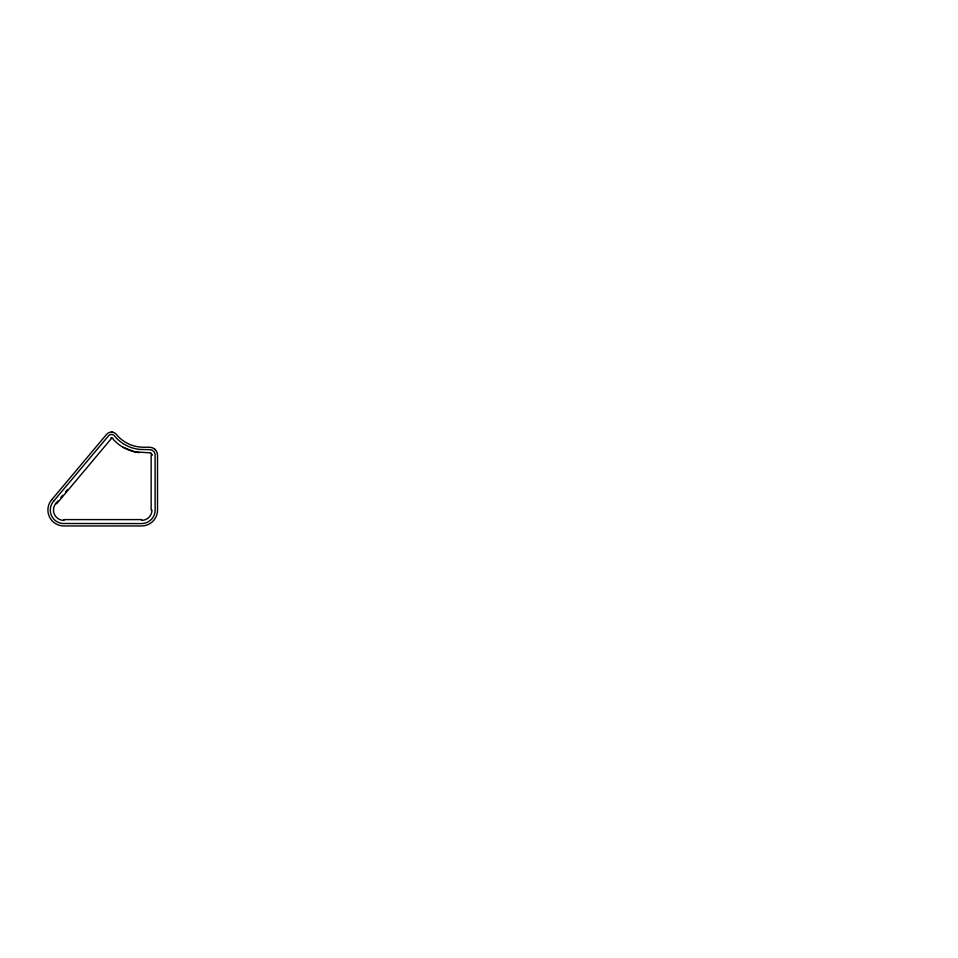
<?xml version="1.0" encoding="UTF-8"?>
<svg xmlns="http://www.w3.org/2000/svg" width="958" height="958" viewBox="0 0 958 958"><rect width="100%" height="100%" fill="white"/><g stroke="black" fill="none" stroke-linecap="round" stroke-linejoin="round"><path stroke-width="1.44" d="M57.971 500.95L55.444 503.98A10.334 10.334 0 0 0 62.725 520.326L63.947 520.398L63.947 519.595L141.616 519.595L141.616 520.398A10.346 10.346 0 0 0 151.963 510.039L151.16 510.051L151.16 455.373L151.951 455.373L151.017 453.302M60.857 497.513L62.773 495.226M65.647 491.789L67.575 489.502M123.127 447.326L135.09 451.913L149.879 452.835A2.371 2.371 0 0 1 151.927 454.882M111.523 432.034L112.445 432.118M56.055 503.237L56.666 503.74L111.379 438.536C109.787 436.956 113.463 437.77 113.164 439.255A40.966 40.966 0 0 0 139.317 452.583M154.406 448.883L155.196 449.565M51.756 499.693L50.942 500.699A15.903 15.903 0 0 0 63.803 525.954L141.616 525.954A15.903 15.903 0 0 0 157.519 510.051L157.519 455.194A7.951 7.951 0 0 0 149.568 447.23L143.604 447.23A35.386 35.386 0 0 1 117.307 435.531L116.373 434.381A6.311 6.311 0 0 0 106.637 434.297L51.756 499.693M53.6 501.214L52.87 502.112A13.52 13.52 0 0 0 62.39 523.499L141.616 523.571A13.52 13.52 0 0 0 155.136 510.051L155.088 454.463A5.556 5.556 0 0 0 153.987 451.805L153.508 451.254A5.556 5.556 0 0 0 150.298 449.673L139.652 449.422A37.781 37.781 0 0 1 115.535 437.123L114.122 435.471A3.916 3.916 0 0 0 108.865 435.423L53.6 501.214"/></g></svg>
